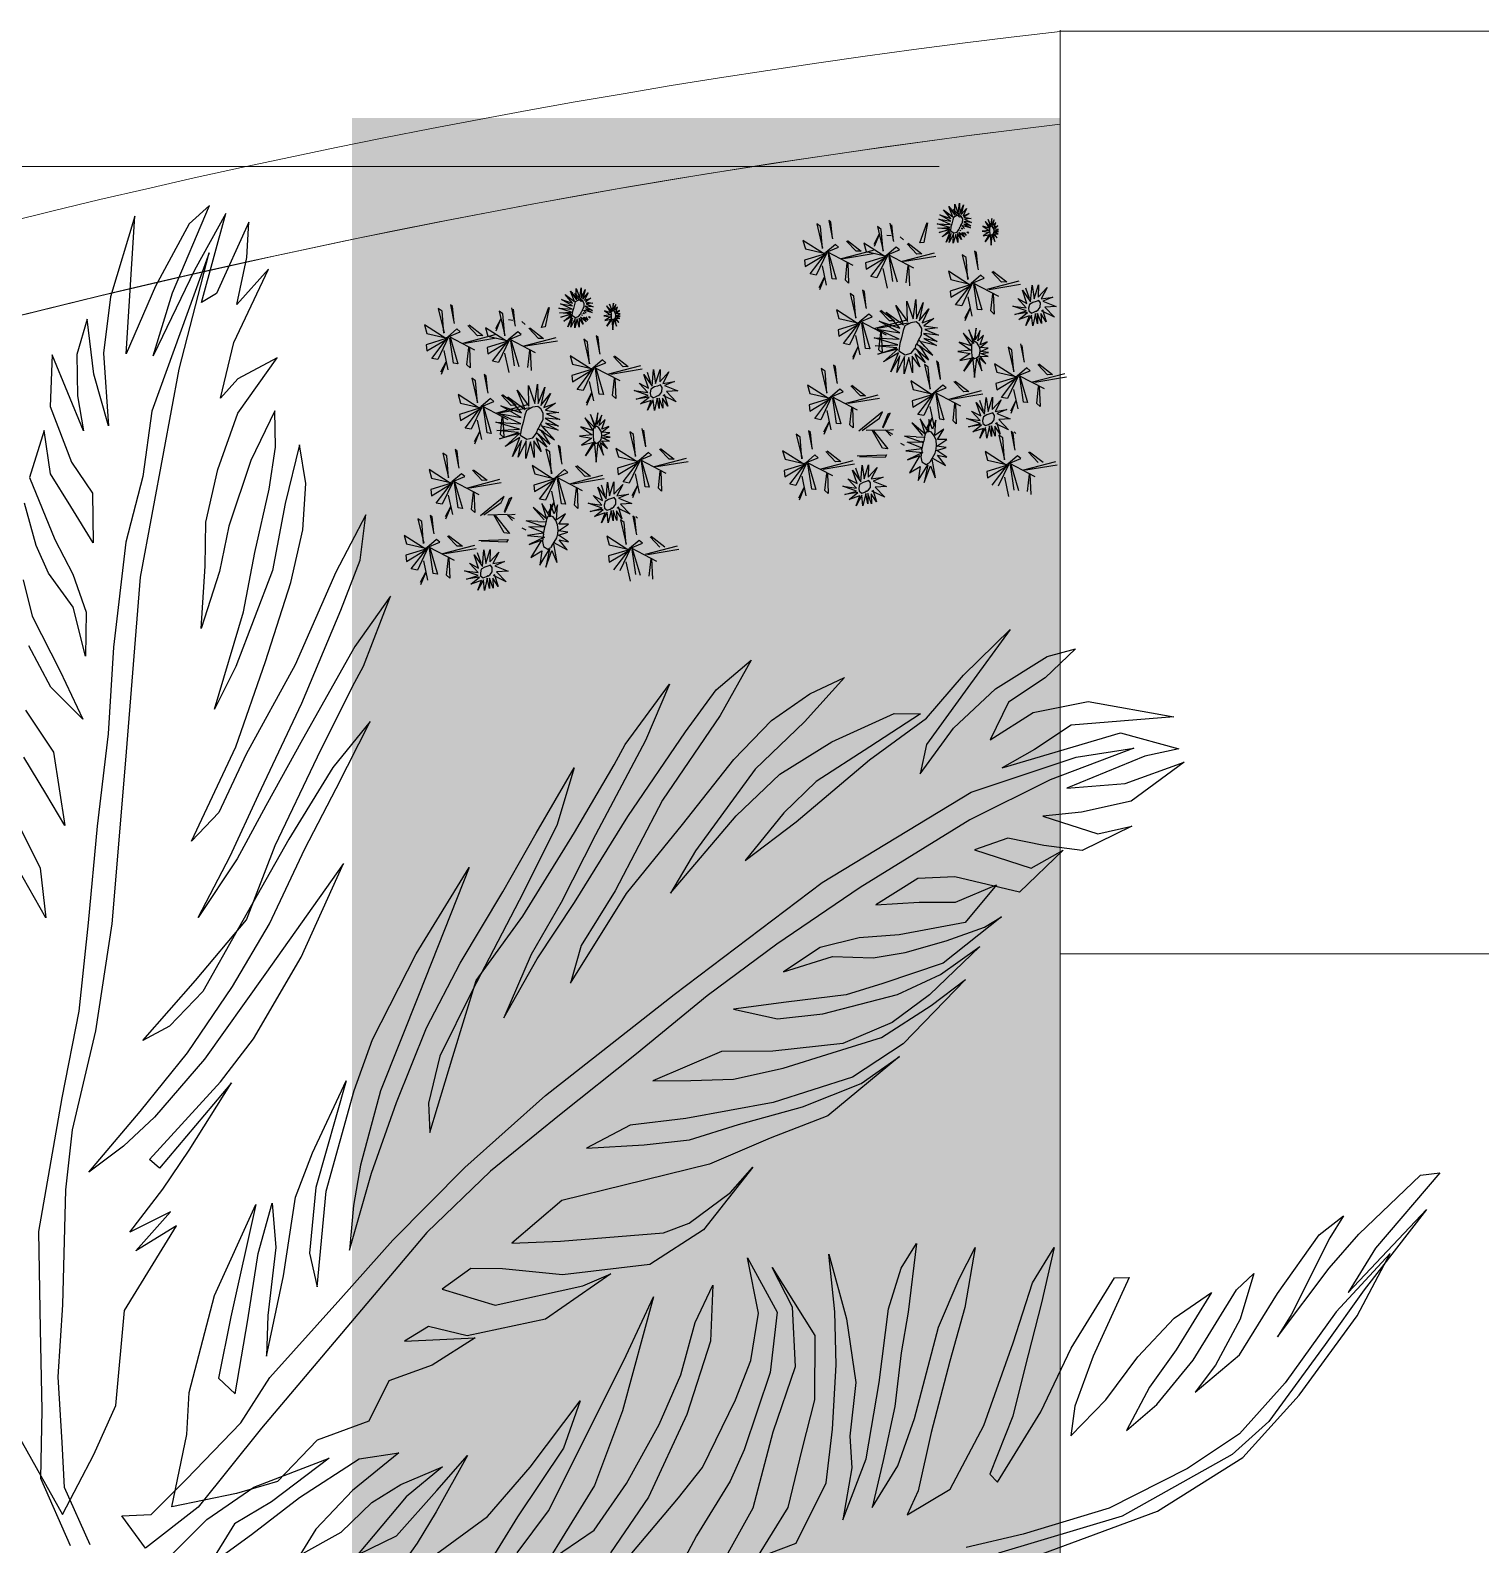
# Model space of a CAD drawing. Header units: millimetres. Extents: x 2508 to 2607, y 837 to 997.
# Drawn here: x 2520.669 to 2522.557, y 887.7 to 889.669 of the extents above; entities that cross this region are included whole.
import ezdxf

# ---------------------------------------------------------------- set-up
doc = ezdxf.new("R2010")
doc.units = ezdxf.units.MM
doc.layers.add('PAREDES', color=7, linetype='Continuous', lineweight=50)
doc.layers.add('PISO EST', color=250, linetype='Continuous', lineweight=0)
doc.layers.add('pergolas', color=24, linetype='Continuous')

# ---------------------------------------------------------------- blocks, each defined once
blk = doc.blocks.new('DGTHUJU')
at = {"color": 251}
for p, q in [((2664.9168, 985.3893), (2664.9168, 991.8895)), ((2668.0168, 991.8895), (2664.9168, 991.8895)), ((2669.9168, 990.6895), (2664.9168, 990.6895))]:
    blk.add_line(p, q, dxfattribs=at)
blk = doc.blocks.new('A-19')
at = {"color": 1}
for points in [[(0.61716, -0.02889), (0.69123, -0.05633), (0.74537, -0.09035), (0.78123, -0.12994), (0.81806, -0.18036), (0.83907, -0.21997), (0.80474, -0.18286), (0.77232, -0.13773), (0.74322, -0.10539), (0.71025, -0.08345), (0.66039, -0.05822), (0.60564, -0.04172), (0.5695, -0.03316)], [(-0.00282, -0.26055), (0.00135, -0.29854), (0.01619, -0.3616), (0.02663, -0.42948), (0.03531, -0.53346), (0.04453, -0.64973), (0.05951, -0.72942), (0.06925, -0.78193), (0.08828, -0.85589), (0.05174, -0.75532), (0.04618, -0.7137), (0.03537, -0.672), (0.02745, -0.60524), (0.02406, -0.55028), (0.0171, -0.49148), (0.01127, -0.43017), (0.00536, -0.37409), (-0.00543, -0.31885), (-0.02033, -0.23393), (-0.01911, -0.17199), (-0.01804, -0.12053), (-0.01906, -0.07716), (-0.00005, -0.03444)], [(0.01259, -0.03479), (-0.00363, -0.07124), (-0.00511, -0.09994), (-0.00785, -0.14162), (-0.00487, -0.18736), (-0.00282, -0.26055), (-0.00282, -0.26055)], [(0.17194, -0.19135), (0.2051, -0.22857), (0.25077, -0.27471), (0.30209, -0.32035), (0.3839, -0.38468), (0.47787, -0.4558), (0.57262, -0.51311), (0.63943, -0.53542), (0.67612, -0.54117), (0.6229, -0.52099), (0.57188, -0.49559), (0.50204, -0.45262), (0.44922, -0.4165), (0.40492, -0.3838), (0.3599, -0.34681), (0.31102, -0.30782), (0.26714, -0.2724), (0.22662, -0.23334), (0.12151, -0.10896), (0.08133, -0.05881), (0.04784, -0.03267), (0.03277, -0.05328), (0.05144, -0.05412), (0.0737, -0.07641), (0.10843, -0.11248), (0.12691, -0.14113), (0.17194, -0.19135), (0.17194, -0.19135)]]:
    blk.add_lwpolyline(points, dxfattribs=at)
at = {"color": 8}
for points in [[(0.05706, -0.02136), (0.08679, -0.05102), (0.11657, -0.0715), (0.16451, -0.08992), (0.12797, -0.06218), (0.10444, -0.04813), (0.08809, -0.02164), (0.1152, -0.04149), (0.14569, -0.06496), (0.18369, -0.08951), (0.20893, -0.09337), (0.17927, -0.06938), (0.15611, -0.04482), (0.1459, -0.02826), (0.1721, -0.04295), (0.19169, -0.06172), (0.21018, -0.07317), (0.23651, -0.08435), (0.21342, -0.06545), (0.1826, -0.02847), (0.20727, -0.04067), (0.23299, -0.06938), (0.25245, -0.09166), (0.23265, -0.05587), (0.22039, -0.03601), (0.20239, -0.01054)], [(0.22962, -0.02688), (0.26514, -0.05297), (0.29239, -0.08415), (0.32411, -0.1263), (0.31356, -0.09623), (0.28432, -0.05256), (0.26185, -0.01614)], [(0.28404, -0.02988), (0.30389, -0.05649), (0.32988, -0.10787), (0.35333, -0.15513), (0.37064, -0.19244), (0.35105, -0.11996), (0.33328, -0.07263), (0.31438, -0.04201), (0.30315, -0.0238), (0.33293, -0.04428), (0.35348, -0.07388), (0.3743, -0.11132), (0.38804, -0.14285), (0.39713, -0.1761), (0.40843, -0.19998), (0.40699, -0.1643), (0.39189, -0.11761), (0.36755, -0.0652), (0.34342, -0.0298)], [(0.35693, -0.02947), (0.38673, -0.0648), (0.40198, -0.08396), (0.42287, -0.12707), (0.43252, -0.15197), (0.4374, -0.1821), (0.4305, -0.21722), (0.44926, -0.18279), (0.44494, -0.14431), (0.42831, -0.09514), (0.41956, -0.0754), (0.39811, -0.04063), (0.38342, -0.01312)], [(0.41184, -0.01844), (0.43419, -0.05837), (0.44681, -0.10658), (0.461, -0.14811), (0.45914, -0.18584), (0.44611, -0.21102), (0.47326, -0.16798), (0.47308, -0.12694), (0.46502, -0.09535), (0.45605, -0.05859), (0.43613, -0.02631), (0.46144, -0.03584), (0.4806, -0.0743), (0.48453, -0.10845), (0.48687, -0.14929), (0.48596, -0.183), (0.48224, -0.21958), (0.49341, -0.1784), (0.49941, -0.13812), (0.49548, -0.10398), (0.49673, -0.08378), (0.49115, -0.05065), (0.50598, -0.0895), (0.51426, -0.13811), (0.52018, -0.18474), (0.52817, -0.21066), (0.53788, -0.22639), (0.53266, -0.18275), (0.52817, -0.15695), (0.52424, -0.1228), (0.51681, -0.08853), (0.50976, -0.05859), (0.52611, -0.08508), (0.53666, -0.11514), (0.5519, -0.17317), (0.56512, -0.20387), (0.57521, -0.22392), (0.56873, -0.18564), (0.55913, -0.15156), (0.54723, -0.10633), (0.53909, -0.06907), (0.53206, -0.05398), (0.55929, -0.07032), (0.58081, -0.11075), (0.59948, -0.16323), (0.61163, -0.20145), (0.62542, -0.2238), (0.61748, -0.1887), (0.60679, -0.1473), (0.59923, -0.11653), (0.5846, -0.07985), (0.58937, -0.07461), (0.61695, -0.11931), (0.63631, -0.15994), (0.66389, -0.20464), (0.67306, -0.20469), (0.65025, -0.15476), (0.63868, -0.12304), (0.63611, -0.10406), (0.65825, -0.12697), (0.67861, -0.15441), (0.70177, -0.17898), (0.72549, -0.19519), (0.70302, -0.15877), (0.68604, -0.13497), (0.67135, -0.10746), (0.69074, -0.12406), (0.71378, -0.15214), (0.74136, -0.19683), (0.75233, -0.2072), (0.74363, -0.17829), (0.72792, -0.14912), (0.71503, -0.13193), (0.74335, -0.1556), (0.76735, -0.19451), (0.79384, -0.23188), (0.80934, -0.24403), (0.80066, -0.22996), (0.77619, -0.18105), (0.76751, -0.16698), (0.80025, -0.21078), (0.8192, -0.23223), (0.85837, -0.26977), (0.87074, -0.27129), (0.82977, -0.22342), (0.8124, -0.19528), (0.8621, -0.24804), (0.8226, -0.19699), (0.79764, -0.1621), (0.76184, -0.11334), (0.73856, -0.09227), (0.66867, -0.05311), (0.59014, -0.02956)], [(-0.00501, -0.05406), (0.01487, -0.09227), (0.02889, -0.12335), (0.03437, -0.18375), (0.06758, -0.23768), (0.04162, -0.2216), (0.06367, -0.24648), (0.03784, -0.23347), (0.05877, -0.26086), (0.07559, -0.28566), (0.10245, -0.32848), (0.0566, -0.27419), (0.05038, -0.27971), (0.0954, -0.3291), (0.11633, -0.35648), (0.14668, -0.40838), (0.17367, -0.46782), (0.12371, -0.39741), (0.08527, -0.34341), (0.05344, -0.30666), (0.03383, -0.28815), (0.01184, -0.27159), (0.04436, -0.31015), (0.07437, -0.34759), (0.10305, -0.38972), (0.1267, -0.4296), (0.14916, -0.47724), (0.16904, -0.51545), (0.19067, -0.55819), (0.16687, -0.52878), (0.13896, -0.48324), (0.10687, -0.4268), (0.08413, -0.38656), (0.06312, -0.36442), (0.04608, -0.35533), (0.07951, -0.39355), (0.11203, -0.43211), (0.13016, -0.47932), (0.15702, -0.53569), (0.17934, -0.58025), (0.18639, -0.59318), (0.20347, -0.63767), (0.18079, -0.60574), (0.14766, -0.54658), (0.12422, -0.50453), (0.10608, -0.47086), (0.08131, -0.43349), (0.10154, -0.4726), (0.1196, -0.51151), (0.14716, -0.56969), (0.17198, -0.62892), (0.18419, -0.6607), (0.18794, -0.68947), (0.16876, -0.65308), (0.14302, -0.5942), (0.11184, -0.53741), (0.09447, -0.50032), (0.07702, -0.48202), (0.10527, -0.54202), (0.12403, -0.59629), (0.14013, -0.64636), (0.1478, -0.67988), (0.14974, -0.70935), (0.1456, -0.73386), (0.13655, -0.69671), (0.12847, -0.65397), (0.10511, -0.59313), (0.09157, -0.56603), (0.11005, -0.6277), (0.11729, -0.66555), (0.12648, -0.70578), (0.13045, -0.73239), (0.12995, -0.7555), (0.11467, -0.72386), (0.1008, -0.6823), (0.09488, -0.65332), (0.0831, -0.61721), (0.0858, -0.65681), (0.08613, -0.68481), (0.0938, -0.71833), (0.10649, -0.75409), (0.13147, -0.7893), (0.10655, -0.77595), (0.09552, -0.76351), (0.10388, -0.79885), (0.12599, -0.84558), (0.10589, -0.82308), (0.11216, -0.85297), (0.11348, -0.87539), (0.09297, -0.83013), (0.08348, -0.8244), (0.09895, -0.88097), (0.07886, -0.84493), (0.0527, -0.79038), (0.06497, -0.83046), (0.0884, -0.88606), (0.07556, -0.87432), (0.05407, -0.83465), (0.03552, -0.79176), (0.04099, -0.87926), (0.02545, -0.82793), (0.02107, -0.7921), (0.02423, -0.74609), (0.01493, -0.77883), (0.01065, -0.81382), (0.0041, -0.79133), (0.00446, -0.76514), (0.00838, -0.7428), (-0.01161, -0.79111), (-0.01278, -0.75822), (0.00071, -0.72282), (0.01399, -0.70314), (0.01443, -0.67171), (0.00038, -0.69482), (-0.01255, -0.71541), (-0.01655, -0.74299), (-0.02589, -0.71324), (-0.00981, -0.67373), (0.00152, -0.65167), (0.00998, -0.62758), (0.00964, -0.59958), (0.00181, -0.63072), (-0.01385, -0.65236), (-0.02168, -0.66995), (-0.02909, -0.69676)], [(-0.03004, -0.64816), (-0.02431, -0.62512), (-0.00648, -0.59014), (0.00785, -0.55963), (-0.01248, -0.57994), (-0.02639, -0.60612)], [(-0.02853, -0.56527), (-0.01064, -0.5386), (-0.0035, -0.4921), (-0.01552, -0.51235), (-0.02957, -0.53545)], [(-0.03499, -0.4969), (-0.01919, -0.46479), (-0.01569, -0.43323), (-0.03365, -0.46513)], [(-0.0415, -0.11912), (-0.00501, -0.05406), (-0.00501, -0.05406)], [(0.0646, -0.05897), (0.07409, -0.10501), (0.07548, -0.13168), (0.09157, -0.19337), (0.11802, -0.25112), (0.10207, -0.1797), (0.09423, -0.14088), (0.10487, -0.13072), (0.11279, -0.1779), (0.11942, -0.22001), (0.12832, -0.25204), (0.13065, -0.22386), (0.12559, -0.18061), (0.12478, -0.15472), (0.13556, -0.20584), (0.14306, -0.25574), (0.15396, -0.2839), (0.17532, -0.32972), (0.15601, -0.26195), (0.1521, -0.22026), (0.15686, -0.19873), (0.16265, -0.25951), (0.18046, -0.32356), (0.19208, -0.35601), (0.21975, -0.41047), (0.25363, -0.46521), (0.22165, -0.38501), (0.19719, -0.3234), (0.18441, -0.27615), (0.18009, -0.25041), (0.17756, -0.22217), (0.19149, -0.27099), (0.20741, -0.31595), (0.22642, -0.36348), (0.24784, -0.40443), (0.27485, -0.44974), (0.29613, -0.48718), (0.32028, -0.52856), (0.3093, -0.49203), (0.28543, -0.44443), (0.25547, -0.38683), (0.23483, -0.34531), (0.22765, -0.31564), (0.22849, -0.29698), (0.2432, -0.34523), (0.25791, -0.39348), (0.28771, -0.43435), (0.32045, -0.48751), (0.34574, -0.53046), (0.35276, -0.5434), (0.38084, -0.58191), (0.36557, -0.5461), (0.33389, -0.48614), (0.3121, -0.44304), (0.2929, -0.4101), (0.27555, -0.36979), (0.29683, -0.40724), (0.32047, -0.44296), (0.35435, -0.4977), (0.39117, -0.5515), (0.41065, -0.57823), (0.43277, -0.59701), (0.41321, -0.56192), (0.37639, -0.50811), (0.34643, -0.45051), (0.32473, -0.41578), (0.31805, -0.39177), (0.35366, -0.44886), (0.38924, -0.49273), (0.42176, -0.53402), (0.44574, -0.55866), (0.47022, -0.57573), (0.49225, -0.58614), (0.46676, -0.55778), (0.43526, -0.52778), (0.39745, -0.47591), (0.38147, -0.44904), (0.42322, -0.49805), (0.45106, -0.52469), (0.48405, -0.54518), (0.52369, -0.56322), (0.54042, -0.56306), (0.50822, -0.542), (0.47408, -0.51995), (0.45354, -0.50002), (0.42905, -0.46973), (0.4614, -0.49429), (0.50814, -0.53364), (0.54435, -0.5602), (0.56791, -0.58756), (0.59748, -0.61656), (0.57055, -0.57962), (0.54419, -0.54346), (0.54016, -0.52473), (0.56136, -0.55381), (0.58807, -0.57888), (0.62105, -0.59937), (0.63908, -0.60428), (0.61968, -0.58592), (0.59635, -0.57043), (0.58481, -0.54635), (0.612, -0.56384), (0.64712, -0.57073), (0.70153, -0.56116), (0.63624, -0.5558), (0.61291, -0.54031), (0.59244, -0.52875), (0.66762, -0.55097), (0.70472, -0.54078), (0.68319, -0.53601), (0.63347, -0.51569), (0.67059, -0.51872), (0.70815, -0.53226), (0.67444, -0.50749), (0.64282, -0.50045), (0.61815, -0.49797), (0.65332, -0.48678), (0.67485, -0.49154), (0.64315, -0.47613), (0.61899, -0.47931), (0.59597, -0.48405), (0.57486, -0.47657), (0.61082, -0.4648), (0.63128, -0.47636), (0.60343, -0.44972), (0.56226, -0.45928), (0.53873, -0.45837), (0.51211, -0.44167), (0.53971, -0.44321), (0.56267, -0.44333), (0.58878, -0.45438), (0.56887, -0.43038), (0.52696, -0.42242), (0.5015, -0.42052), (0.47668, -0.41454), (0.45335, -0.39905), (0.48454, -0.40881), (0.51043, -0.40799), (0.53081, -0.41119), (0.55678, -0.41874), (0.58117, -0.42743), (0.59198, -0.434), (0.55483, -0.40451), (0.51649, -0.39154), (0.49324, -0.38441), (0.45498, -0.37981), (0.42158, -0.37527), (0.44967, -0.36923), (0.47842, -0.37235), (0.52592, -0.38466), (0.55318, -0.39729), (0.57822, -0.41514), (0.54615, -0.38435), (0.52246, -0.36672), (0.49113, -0.35345), (0.44664, -0.34857), (0.41396, -0.34832), (0.37025, -0.32964), (0.39457, -0.32997), (0.4216, -0.33072), (0.45321, -0.33777), (0.4844, -0.34753), (0.51559, -0.35729), (0.54722, -0.37756), (0.56898, -0.3942), (0.52946, -0.3532), (0.49725, -0.33214), (0.44689, -0.31589), (0.39139, -0.3058), (0.35585, -0.30162), (0.32823, -0.28685), (0.36477, -0.2891), (0.39352, -0.29221), (0.42471, -0.30197), (0.46541, -0.31322), (0.50276, -0.32813), (0.52723, -0.34519), (0.48164, -0.30741), (0.44487, -0.2933), (0.40637, -0.27682), (0.35208, -0.26344), (0.31253, -0.25376), (0.28061, -0.22648), (0.31171, -0.22788), (0.37701, -0.23324), (0.39346, -0.2393), (0.41965, -0.25872), (0.43383, -0.27486), (0.40247, -0.23514), (0.36833, -0.21308), (0.31298, -0.20649), (0.2748, -0.21026), (0.25456, -0.21056), (0.23645, -0.19728), (0.27005, -0.18723), (0.32591, -0.19947), (0.34351, -0.2071), (0.30207, -0.17833), (0.25222, -0.16773), (0.22763, -0.17363), (0.21239, -0.16428), (0.2573, -0.16644), (0.2301, -0.14895), (0.20242, -0.13904), (0.18973, -0.11339), (0.15682, -0.10127), (0.1317, -0.07505), (0.10573, -0.0675), (0.0646, -0.05897), (0.0646, -0.05897)]]:
    blk.add_lwpolyline(points, dxfattribs=at)
blk = doc.blocks.new('mh')
at = {"color": 86, "linetype": 'Continuous'}
for p, q in [((998.5181, 665.3863), (998.5072, 665.3446)), ((998.5074, 665.3476), (998.5142, 665.3886)), ((998.4038, 665.3744), (998.3929, 665.3326)), ((998.3932, 665.3356), (998.3999, 665.3766)), ((998.5172, 665.3704), (998.5169, 665.3638)), ((998.531, 665.3526), (998.5172, 665.3704)), ((998.3842, 665.348), (998.4014, 665.3151)), ((998.4026, 665.3518), (998.416, 665.3392)), ((998.4168, 665.3406), (998.403, 665.3584)), ((998.502, 665.3531), (998.4754, 665.3542)), ((998.4754, 665.3542), (998.4794, 665.3499)), ((998.4794, 665.3499), (998.5017, 665.3524)), ((998.4984, 665.36), (998.5156, 665.3271)), ((998.5169, 665.3638), (998.5302, 665.3512)), ((998.3877, 665.3411), (998.3611, 665.3422)), ((998.3651, 665.3379), (998.3874, 665.3404)), ((998.4008, 665.316), (998.3664, 665.3261)), ((998.4001, 665.3105), (998.4079, 665.3292)), ((998.4115, 665.3249), (998.4008, 665.3125)), ((998.4079, 665.3292), (998.4115, 665.3249)), ((998.4727, 665.3256), (998.4979, 665.3202)), ((998.5151, 665.328), (998.4807, 665.3381)), ((998.4807, 665.3381), (998.4813, 665.3327)), ((998.4813, 665.3327), (998.514, 665.3279)), ((998.5158, 665.3261), (998.486, 665.3119)), ((998.5144, 665.3225), (998.5221, 665.3412)), ((998.5258, 665.3369), (998.5151, 665.3245)), ((998.5221, 665.3412), (998.5258, 665.3369)), ((998.5571, 665.3286), (998.5331, 665.3334)), ((998.5341, 665.3335), (998.5549, 665.3311)), ((998.6385, 665.3267), (998.6276, 665.285)), ((998.6278, 665.288), (998.6346, 665.3289)), ((998.3584, 665.3136), (998.3836, 665.3082)), ((998.367, 665.3207), (998.3997, 665.3159)), ((998.4016, 665.3141), (998.3718, 665.2999)), ((998.3733, 665.2921), (998.3994, 665.312)), ((998.383, 665.2858), (998.3985, 665.3115)), ((998.3994, 665.312), (998.3912, 665.2849)), ((998.3985, 665.3115), (998.4169, 665.2829)), ((998.4059, 665.286), (998.4001, 665.3105)), ((998.4062, 665.3081), (998.4347, 665.3056)), ((998.4383, 665.3007), (998.4066, 665.3081)), ((998.4429, 665.3166), (998.4188, 665.3214)), ((998.4199, 665.3215), (998.4407, 665.3192)), ((998.4347, 665.3056), (998.4383, 665.3007)), ((998.4404, 665.3229), (998.4426, 665.3204)), ((998.4407, 665.3192), (998.4429, 665.3166)), ((998.4671, 665.3166), (998.4815, 665.3224)), ((998.4828, 665.3226), (998.4696, 665.3156)), ((998.486, 665.3119), (998.4875, 665.3041)), ((998.4875, 665.3041), (998.5137, 665.324)), ((998.4972, 665.2978), (998.5127, 665.3235)), ((998.5137, 665.324), (998.5054, 665.2969)), ((998.5127, 665.3235), (998.5311, 665.2948)), ((998.5202, 665.298), (998.5144, 665.3225)), ((998.5205, 665.3201), (998.549, 665.3176)), ((998.5526, 665.3126), (998.5209, 665.3201)), ((998.549, 665.3176), (998.5526, 665.3126)), ((998.6376, 665.3108), (998.6373, 665.3042)), ((998.6514, 665.293), (998.6376, 665.3108)), ((998.3912, 665.2849), (998.383, 665.2858)), ((998.4169, 665.2829), (998.4059, 665.286)), ((998.5054, 665.2969), (998.4972, 665.2978)), ((998.5311, 665.2948), (998.5202, 665.298)), ((998.6224, 665.2934), (998.5958, 665.2945)), ((998.5958, 665.2945), (998.5998, 665.2903)), ((998.5998, 665.2903), (998.6221, 665.2928)), ((998.6188, 665.3004), (998.636, 665.2674)), ((998.6373, 665.3042), (998.6506, 665.2916)), ((998.4958, 665.2774), (998.4849, 665.2357)), ((998.4851, 665.2386), (998.4919, 665.2796)), ((998.5931, 665.2659), (998.6183, 665.2605)), ((998.6355, 665.2684), (998.6011, 665.2785)), ((998.6011, 665.2785), (998.6017, 665.273)), ((998.6017, 665.273), (998.6344, 665.2682)), ((998.6363, 665.2665), (998.6064, 665.2523)), ((998.6348, 665.2629), (998.6425, 665.2815)), ((998.6462, 665.2773), (998.6355, 665.2648)), ((998.6425, 665.2815), (998.6462, 665.2773)), ((998.6775, 665.269), (998.6535, 665.2738)), ((998.6545, 665.2738), (998.6753, 665.2715)), ((998.6753, 665.2715), (998.6775, 665.269)), ((998.4761, 665.2511), (998.4933, 665.2181)), ((998.4949, 665.2615), (998.4946, 665.2549)), ((998.4946, 665.2549), (998.5079, 665.2422)), ((998.5087, 665.2437), (998.4949, 665.2615)), ((998.5875, 665.257), (998.6019, 665.2628)), ((998.6032, 665.2629), (998.59, 665.256)), ((998.6064, 665.2523), (998.6079, 665.2444)), ((998.6079, 665.2444), (998.6341, 665.2644)), ((998.6176, 665.2381), (998.6331, 665.2639)), ((998.6341, 665.2644), (998.6258, 665.2372)), ((998.6331, 665.2639), (998.6515, 665.2352)), ((998.6406, 665.2383), (998.6348, 665.2629)), ((998.6409, 665.2604), (998.6694, 665.2579)), ((998.673, 665.253), (998.6413, 665.2605)), ((998.6694, 665.2579), (998.673, 665.253)), ((998.4797, 665.2441), (998.4531, 665.2452)), ((998.4531, 665.2452), (998.4571, 665.241)), ((998.4571, 665.241), (998.4794, 665.2434)), ((998.4928, 665.219), (998.4584, 665.2291)), ((998.4584, 665.2291), (998.459, 665.2237)), ((998.4921, 665.2136), (998.4998, 665.2322)), ((998.5035, 665.2279), (998.4928, 665.2155)), ((998.4998, 665.2322), (998.5035, 665.2279)), ((998.6258, 665.2372), (998.6176, 665.2381)), ((998.6515, 665.2352), (998.6406, 665.2383)), ((998.4448, 665.2077), (998.4592, 665.2134)), ((998.4605, 665.2136), (998.4473, 665.2066)), ((998.4504, 665.2166), (998.4756, 665.2112)), ((998.459, 665.2237), (998.4917, 665.2189)), ((998.4936, 665.2171), (998.4637, 665.2029)), ((998.4652, 665.1951), (998.4914, 665.2151)), ((998.4749, 665.1888), (998.4904, 665.2145)), ((998.4914, 665.2151), (998.4831, 665.1879)), ((998.4904, 665.2145), (998.5088, 665.1859)), ((998.4979, 665.189), (998.4921, 665.2136)), ((998.4982, 665.2111), (998.5267, 665.2086)), ((998.5303, 665.2037), (998.4986, 665.2112)), ((998.5348, 665.2197), (998.5108, 665.2244)), ((998.5118, 665.2245), (998.5326, 665.2222)), ((998.5267, 665.2086), (998.5303, 665.2037)), ((998.5326, 665.2222), (998.5348, 665.2197)), ((998.6751, 665.2165), (998.6642, 665.1748)), ((998.6645, 665.1777), (998.6712, 665.2187)), ((998.6883, 665.198), (998.7149, 665.2075)), ((998.7145, 665.208), (998.689, 665.2028)), ((998.4637, 665.2029), (998.4652, 665.1951)), ((998.4831, 665.1879), (998.4749, 665.1888)), ((998.5088, 665.1859), (998.4979, 665.189)), ((998.6555, 665.1902), (998.6727, 665.1572)), ((998.6742, 665.2006), (998.6739, 665.194)), ((998.6739, 665.194), (998.6873, 665.1813)), ((998.6881, 665.1828), (998.6742, 665.2006)), ((998.689, 665.2028), (998.6883, 665.198)), ((998.4248, 665.178), (998.4273, 665.1729)), ((998.588, 665.1809), (998.5771, 665.1392)), ((998.5774, 665.1421), (998.5842, 665.1831)), ((998.659, 665.1832), (998.6324, 665.1843)), ((998.6364, 665.1801), (998.6587, 665.1825)), ((998.6721, 665.1581), (998.6377, 665.1682)), ((998.6714, 665.1527), (998.6792, 665.1713)), ((998.6828, 665.167), (998.6721, 665.1546)), ((998.6792, 665.1713), (998.6828, 665.167)), ((998.6923, 665.1765), (998.6962, 665.1723)), ((998.4127, 665.1544), (998.4093, 665.1525)), ((998.4093, 665.1525), (998.4103, 665.1194)), ((998.4115, 665.1164), (998.4127, 665.1544)), ((998.4438, 665.1374), (998.4206, 665.1561)), ((998.4206, 665.1561), (998.4212, 665.1492)), ((998.4212, 665.1492), (998.4449, 665.1359)), ((998.4373, 665.1601), (998.4442, 665.1535)), ((998.4439, 665.1544), (998.4398, 665.1624)), ((998.4686, 665.1491), (998.4434, 665.1186)), ((998.445, 665.1537), (998.4443, 665.128)), ((998.4449, 665.1543), (998.4455, 665.1637)), ((998.4477, 665.1501), (998.4671, 665.1594)), ((998.4656, 665.156), (998.4485, 665.1492)), ((998.4606, 665.1452), (998.4686, 665.1491)), ((998.4671, 665.1594), (998.4656, 665.156)), ((998.5719, 665.1476), (998.5454, 665.1487)), ((998.5454, 665.1487), (998.5493, 665.1445)), ((998.5684, 665.1546), (998.5856, 665.1216)), ((998.5872, 665.165), (998.5868, 665.1584)), ((998.5868, 665.1584), (998.6002, 665.1457)), ((998.601, 665.1472), (998.5872, 665.165)), ((998.6297, 665.1557), (998.6549, 665.1503)), ((998.6383, 665.1628), (998.671, 665.158)), ((998.6729, 665.1562), (998.643, 665.142)), ((998.6446, 665.1342), (998.6707, 665.1542)), ((998.6543, 665.1279), (998.6697, 665.1536)), ((998.6707, 665.1542), (998.6624, 665.127)), ((998.6697, 665.1536), (998.6881, 665.125)), ((998.6772, 665.1281), (998.6714, 665.1527)), ((998.6775, 665.1502), (998.706, 665.1477)), ((998.7096, 665.1428), (998.6779, 665.1503)), ((998.7141, 665.1588), (998.6901, 665.1635)), ((998.6912, 665.1636), (998.712, 665.1613)), ((998.6975, 665.1604), (998.6981, 665.155)), ((998.706, 665.1477), (998.7096, 665.1428)), ((998.4445, 665.123), (998.4606, 665.1452)), ((998.4905, 665.1432), (998.4796, 665.1015)), ((998.4798, 665.1045), (998.4866, 665.1454)), ((998.5493, 665.1445), (998.5717, 665.1469)), ((998.585, 665.1226), (998.5506, 665.1326)), ((998.5506, 665.1326), (998.5512, 665.1272)), ((998.5843, 665.1171), (998.5921, 665.1357)), ((998.5958, 665.1314), (998.5851, 665.119)), ((998.5921, 665.1357), (998.5958, 665.1314)), ((998.6271, 665.1232), (998.603, 665.128)), ((998.6041, 665.128), (998.6249, 665.1257)), ((998.643, 665.142), (998.6446, 665.1342)), ((998.6624, 665.127), (998.6543, 665.1279)), ((998.6786, 665.1373), (998.6677, 665.0956)), ((998.668, 665.0986), (998.6748, 665.1395)), ((998.6881, 665.125), (998.6772, 665.1281)), ((998.684, 665.139), (998.6984, 665.1447)), ((998.6997, 665.1449), (998.6864, 665.1379)), ((998.405, 665.1108), (998.3941, 665.0691)), ((998.3943, 665.0721), (998.4011, 665.113)), ((998.4744, 665.11), (998.4478, 665.1111)), ((998.4478, 665.1111), (998.4518, 665.1068)), ((998.4518, 665.1068), (998.4741, 665.1093)), ((998.4708, 665.1169), (998.488, 665.0839)), ((998.4896, 665.1273), (998.4893, 665.1207)), ((998.4893, 665.1207), (998.5026, 665.1081)), ((998.5034, 665.1095), (998.4896, 665.1273)), ((998.5371, 665.1112), (998.5515, 665.1169)), ((998.5528, 665.1171), (998.5395, 665.1101)), ((998.5427, 665.1201), (998.5678, 665.1147)), ((998.5512, 665.1272), (998.5839, 665.1224)), ((998.5858, 665.1207), (998.556, 665.1064)), ((998.5575, 665.0986), (998.5837, 665.1186)), ((998.5672, 665.0923), (998.5827, 665.118)), ((998.5837, 665.1186), (998.5754, 665.0914)), ((998.5827, 665.118), (998.6011, 665.0894)), ((998.5901, 665.0925), (998.5843, 665.1171)), ((998.5905, 665.1146), (998.6189, 665.1121)), ((998.6226, 665.1072), (998.5908, 665.1147)), ((998.6189, 665.1121), (998.6226, 665.1072)), ((998.6249, 665.1257), (998.6271, 665.1232)), ((998.659, 665.111), (998.6762, 665.078)), ((998.6778, 665.1214), (998.6774, 665.1148)), ((998.6774, 665.1148), (998.6908, 665.1022)), ((998.6916, 665.1036), (998.6778, 665.1214)), ((998.4041, 665.0949), (998.4038, 665.0883)), ((998.4038, 665.0883), (998.4171, 665.0757)), ((998.418, 665.0771), (998.4041, 665.0949)), ((998.4875, 665.0849), (998.4531, 665.095)), ((998.4531, 665.095), (998.4536, 665.0896)), ((998.4536, 665.0896), (998.4864, 665.0848)), ((998.4868, 665.0794), (998.4945, 665.0981)), ((998.4982, 665.0938), (998.4875, 665.0813)), ((998.4945, 665.0981), (998.4982, 665.0938)), ((998.5295, 665.0855), (998.5055, 665.0903)), ((998.5065, 665.0903), (998.5273, 665.088)), ((998.556, 665.1064), (998.5575, 665.0986)), ((998.5754, 665.0914), (998.5672, 665.0923)), ((998.6011, 665.0894), (998.5901, 665.0925)), ((998.6625, 665.104), (998.636, 665.1051)), ((998.636, 665.1051), (998.6399, 665.1009)), ((998.6399, 665.1009), (998.6623, 665.1034)), ((998.6756, 665.079), (998.6412, 665.0891)), ((998.6412, 665.0891), (998.6418, 665.0836)), ((998.6749, 665.0735), (998.6827, 665.0921)), ((998.6827, 665.0921), (998.6864, 665.0879)), ((998.3889, 665.0775), (998.3623, 665.0786)), ((998.3623, 665.0786), (998.3663, 665.0744)), ((998.3663, 665.0744), (998.3886, 665.0769)), ((998.3853, 665.0845), (998.4025, 665.0515)), ((998.4395, 665.0735), (998.4539, 665.0793)), ((998.4552, 665.0795), (998.442, 665.0725)), ((998.4451, 665.0825), (998.4703, 665.0771)), ((998.4882, 665.083), (998.4584, 665.0688)), ((998.4584, 665.0688), (998.4599, 665.061)), ((998.4599, 665.061), (998.4861, 665.0809)), ((998.4696, 665.0547), (998.4851, 665.0804)), ((998.4861, 665.0809), (998.4778, 665.0538)), ((998.4851, 665.0804), (998.5035, 665.0517)), ((998.4926, 665.0549), (998.4868, 665.0794)), ((998.4929, 665.077), (998.5214, 665.0745)), ((998.525, 665.0695), (998.4933, 665.077)), ((998.5214, 665.0745), (998.525, 665.0695)), ((998.5273, 665.088), (998.5295, 665.0855)), ((998.6277, 665.0676), (998.6421, 665.0734)), ((998.6434, 665.0735), (998.6301, 665.0665)), ((998.6333, 665.0765), (998.6585, 665.0711)), ((998.6418, 665.0836), (998.6745, 665.0788)), ((998.6764, 665.0771), (998.6466, 665.0629)), ((998.6481, 665.055), (998.6743, 665.075)), ((998.6578, 665.0487), (998.6733, 665.0745)), ((998.6743, 665.075), (998.666, 665.0478)), ((998.6733, 665.0745), (998.6917, 665.0458)), ((998.6807, 665.0489), (998.6749, 665.0735)), ((998.6864, 665.0879), (998.6757, 665.0754)), ((998.6811, 665.071), (998.7095, 665.0685)), ((998.7132, 665.0636), (998.6814, 665.0711)), ((998.7177, 665.0796), (998.6936, 665.0844)), ((998.6947, 665.0844), (998.7155, 665.0821)), ((998.7095, 665.0685), (998.7132, 665.0636)), ((998.7155, 665.0821), (998.7177, 665.0796)), ((998.3596, 665.05), (998.3848, 665.0446)), ((998.402, 665.0525), (998.3676, 665.0626)), ((998.3676, 665.0626), (998.3682, 665.0571)), ((998.3682, 665.0571), (998.4009, 665.0523)), ((998.4028, 665.0506), (998.3729, 665.0364)), ((998.4013, 665.047), (998.409, 665.0656)), ((998.4127, 665.0614), (998.402, 665.0489)), ((998.409, 665.0656), (998.4127, 665.0614)), ((998.444, 665.0531), (998.42, 665.0579)), ((998.4211, 665.0579), (998.4419, 665.0556)), ((998.4419, 665.0556), (998.444, 665.0531)), ((998.4778, 665.0538), (998.4696, 665.0547)), ((998.5035, 665.0517), (998.4926, 665.0549)), ((998.6466, 665.0629), (998.6481, 665.055)), ((998.6917, 665.0458), (998.6807, 665.0489)), ((998.354, 665.0411), (998.3684, 665.0469)), ((998.3697, 665.047), (998.3565, 665.0401)), ((998.3729, 665.0364), (998.3745, 665.0285)), ((998.3745, 665.0285), (998.4006, 665.0485)), ((998.3842, 665.0222), (998.3996, 665.048)), ((998.4006, 665.0485), (998.3923, 665.0213)), ((998.3996, 665.048), (998.418, 665.0193)), ((998.4071, 665.0224), (998.4013, 665.047)), ((998.4074, 665.0445), (998.4359, 665.042)), ((998.4395, 665.0371), (998.4078, 665.0446)), ((998.4359, 665.042), (998.4395, 665.0371)), ((998.666, 665.0478), (998.6578, 665.0487)), ((998.3923, 665.0213), (998.3842, 665.0222)), ((998.418, 665.0193), (998.4071, 665.0224))]:
    blk.add_line(p, q, dxfattribs=at)
at = {"color": 50, "linetype": 'Continuous'}
for p, q in [((998.5917, 665.3731), (998.5998, 665.3562)), ((998.605, 665.3604), (998.5917, 665.3731)), ((998.6058, 665.3753), (998.605, 665.3604)), ((998.6127, 665.3579), (998.6058, 665.3753)), ((998.618, 665.3709), (998.6127, 665.3579)), ((998.6156, 665.3556), (998.618, 665.3709)), ((998.5966, 665.3483), (998.5805, 665.3447)), ((998.5805, 665.3447), (998.5944, 665.3433)), ((998.583, 665.3511), (998.5966, 665.3483)), ((998.5966, 665.351), (998.583, 665.3511)), ((998.5835, 665.3559), (998.5966, 665.351)), ((998.5964, 665.3553), (998.5835, 665.3559)), ((998.5859, 665.3623), (998.5964, 665.3553)), ((998.6017, 665.3574), (998.5859, 665.3623)), ((998.6305, 665.3634), (998.6156, 665.3556)), ((998.6156, 665.3464), (998.6339, 665.3521)), ((998.6336, 665.3438), (998.6156, 665.3464)), ((998.6177, 665.3517), (998.6305, 665.3634)), ((998.6339, 665.3521), (998.6177, 665.3517)), ((998.5944, 665.3433), (998.5808, 665.3359)), ((998.5808, 665.3359), (998.5935, 665.3407)), ((998.5935, 665.3407), (998.5889, 665.3268)), ((998.5889, 665.3268), (998.5979, 665.3379)), ((998.5979, 665.3379), (998.5953, 665.3212)), ((998.5953, 665.3212), (998.5998, 665.3365)), ((998.5998, 665.3365), (998.6062, 665.3186)), ((998.6037, 665.3363), (998.616, 665.3251)), ((998.6062, 665.3186), (998.6037, 665.3363)), ((998.6096, 665.3371), (998.627, 665.3312)), ((998.616, 665.3251), (998.6096, 665.3371)), ((998.6119, 665.342), (998.6336, 665.3438)), ((998.627, 665.3312), (998.6119, 665.342)), ((998.6301, 665.3353), (998.6165, 665.3399)), ((998.4454, 665.3132), (998.4536, 665.2963)), ((998.4587, 665.3006), (998.4454, 665.3132)), ((998.4595, 665.3155), (998.4587, 665.3006)), ((998.4664, 665.298), (998.4595, 665.3155)), ((998.4717, 665.311), (998.4664, 665.298)), ((998.4693, 665.2957), (998.4717, 665.311)), ((998.4503, 665.2885), (998.4342, 665.2848)), ((998.4367, 665.2912), (998.4503, 665.2885)), ((998.4503, 665.2911), (998.4367, 665.2912)), ((998.4372, 665.296), (998.4503, 665.2911)), ((998.4501, 665.2954), (998.4372, 665.296)), ((998.4396, 665.3024), (998.4501, 665.2954)), ((998.4554, 665.2975), (998.4396, 665.3024)), ((998.4843, 665.3036), (998.4693, 665.2957)), ((998.4693, 665.2865), (998.4876, 665.2922)), ((998.4874, 665.2839), (998.4693, 665.2865)), ((998.4715, 665.2918), (998.4843, 665.3036)), ((998.4876, 665.2922), (998.4715, 665.2918)), ((998.5407, 665.2865), (998.5447, 665.277)), ((998.5409, 665.2764), (998.5407, 665.2865)), ((998.5447, 665.277), (998.5459, 665.2872)), ((998.5459, 665.2872), (998.5473, 665.2767)), ((998.5473, 665.2767), (998.5513, 665.2869)), ((998.5513, 665.2869), (998.5524, 665.2763)), ((998.5524, 665.2763), (998.5597, 665.2853)), ((998.5597, 665.2853), (998.556, 665.2764)), ((998.6854, 665.2905), (998.6988, 665.292)), ((998.698, 665.2894), (998.6854, 665.2905)), ((998.6995, 665.2899), (998.6899, 665.283)), ((998.6899, 665.283), (998.6991, 665.2886)), ((998.6902, 665.2956), (998.6992, 665.2937)), ((998.6988, 665.292), (998.6902, 665.2956)), ((998.695, 665.2985), (998.7003, 665.2945)), ((998.6992, 665.2937), (998.695, 665.2985)), ((998.6974, 665.2802), (998.6995, 665.2899)), ((998.7023, 665.2875), (998.6974, 665.2802)), ((998.7007, 665.2887), (998.6985, 665.2892)), ((998.6987, 665.2896), (998.6988, 665.2908)), ((998.6991, 665.289), (998.6987, 665.2896)), ((998.6988, 665.2908), (998.6992, 665.2919)), ((998.6992, 665.2919), (998.7006, 665.2936)), ((998.7002, 665.2999), (998.7023, 665.2948)), ((998.7003, 665.2945), (998.7002, 665.2999)), ((998.7006, 665.2936), (998.7013, 665.294)), ((998.7035, 665.2884), (998.7007, 665.2887)), ((998.7013, 665.294), (998.704, 665.2944)), ((998.7023, 665.2948), (998.703, 665.3003)), ((998.7036, 665.2789), (998.7023, 665.2875)), ((998.703, 665.3003), (998.7037, 665.2947)), ((998.7059, 665.2884), (998.7035, 665.2884)), ((998.7046, 665.2878), (998.7036, 665.2789)), ((998.7037, 665.2947), (998.7059, 665.3001)), ((998.704, 665.2944), (998.7065, 665.2942)), ((998.7102, 665.2797), (998.7046, 665.2878)), ((998.7059, 665.3001), (998.7064, 665.2944)), ((998.7084, 665.2883), (998.7059, 665.2884)), ((998.7064, 665.2944), (998.7104, 665.2993)), ((998.7065, 665.2942), (998.7094, 665.2924)), ((998.7076, 665.2881), (998.7102, 665.2797)), ((998.7164, 665.2826), (998.7076, 665.2881)), ((998.7104, 665.2993), (998.7084, 665.2945)), ((998.7084, 665.2945), (998.7151, 665.2967)), ((998.7098, 665.2892), (998.7084, 665.2883)), ((998.7093, 665.2898), (998.7164, 665.2826)), ((998.7187, 665.2865), (998.7093, 665.2898)), ((998.7094, 665.2924), (998.7106, 665.2907)), ((998.7106, 665.2907), (998.7098, 665.2892)), ((998.7151, 665.2967), (998.711, 665.2927)), ((998.711, 665.2927), (998.7183, 665.2945)), ((998.7199, 665.2917), (998.711, 665.2899)), ((998.711, 665.2899), (998.7187, 665.2865)), ((998.7183, 665.2945), (998.7118, 665.2909)), ((998.7118, 665.2909), (998.7199, 665.2917)), ((998.4342, 665.2848), (998.4481, 665.2834)), ((998.4481, 665.2834), (998.4345, 665.276)), ((998.4345, 665.276), (998.4472, 665.2808)), ((998.4472, 665.2808), (998.4427, 665.2669)), ((998.4427, 665.2669), (998.4516, 665.278)), ((998.4516, 665.278), (998.449, 665.2613)), ((998.449, 665.2613), (998.4535, 665.2767)), ((998.4535, 665.2767), (998.4599, 665.2587)), ((998.4574, 665.2764), (998.4697, 665.2652)), ((998.4599, 665.2587), (998.4574, 665.2764)), ((998.4634, 665.2772), (998.4807, 665.2713)), ((998.4697, 665.2652), (998.4634, 665.2772)), ((998.4656, 665.2821), (998.4874, 665.2839)), ((998.4807, 665.2713), (998.4656, 665.2821)), ((998.4838, 665.2754), (998.4703, 665.28)), ((998.5133, 665.2689), (998.5381, 665.2718)), ((998.5366, 665.2668), (998.5133, 665.2689)), ((998.5395, 665.2679), (998.5216, 665.255)), ((998.5221, 665.2784), (998.5388, 665.2748)), ((998.5381, 665.2718), (998.5221, 665.2784)), ((998.531, 665.2838), (998.5409, 665.2764)), ((998.5388, 665.2748), (998.531, 665.2838)), ((998.5355, 665.2498), (998.5395, 665.2679)), ((998.5416, 665.2656), (998.5375, 665.2665)), ((998.538, 665.2672), (998.5381, 665.2695)), ((998.5386, 665.2662), (998.538, 665.2672)), ((998.5381, 665.2695), (998.5389, 665.2716)), ((998.5389, 665.2716), (998.5415, 665.2748)), ((998.5415, 665.2748), (998.5428, 665.2755)), ((998.5468, 665.265), (998.5416, 665.2656)), ((998.5428, 665.2755), (998.5478, 665.2762)), ((998.5478, 665.2762), (998.5525, 665.2759)), ((998.5525, 665.2759), (998.5578, 665.2725)), ((998.556, 665.2764), (998.5685, 665.2805)), ((998.5587, 665.2665), (998.556, 665.2649)), ((998.5576, 665.2677), (998.571, 665.2542)), ((998.5752, 665.2615), (998.5576, 665.2677)), ((998.5578, 665.2725), (998.5601, 665.2694)), ((998.5601, 665.2694), (998.5587, 665.2665)), ((998.5685, 665.2805), (998.5608, 665.2731)), ((998.5608, 665.2731), (998.5744, 665.2765)), ((998.5774, 665.2712), (998.5609, 665.2679)), ((998.5609, 665.2679), (998.5752, 665.2615)), ((998.5744, 665.2765), (998.5624, 665.2697)), ((998.5624, 665.2697), (998.5774, 665.2712)), ((998.5216, 665.255), (998.5387, 665.2654)), ((998.5446, 665.2634), (998.5355, 665.2498)), ((998.547, 665.2474), (998.5446, 665.2634)), ((998.5513, 665.265), (998.5468, 665.265)), ((998.5489, 665.264), (998.547, 665.2474)), ((998.5593, 665.2489), (998.5489, 665.264)), ((998.556, 665.2649), (998.5513, 665.265)), ((998.5545, 665.2646), (998.5593, 665.2489)), ((998.571, 665.2542), (998.5545, 665.2646)), ((998.6887, 665.2471), (998.6995, 665.2445)), ((998.7004, 665.2468), (998.6887, 665.2471)), ((998.6928, 665.2522), (998.7004, 665.2468)), ((998.7021, 665.2486), (998.6928, 665.2522)), ((998.7019, 665.2521), (998.6958, 665.2561)), ((998.6958, 665.2561), (998.7021, 665.2486)), ((998.7019, 665.2536), (998.6979, 665.2582)), ((998.7021, 665.2556), (998.6979, 665.2582)), ((998.7027, 665.2589), (998.7011, 665.2613)), ((998.7028, 665.2598), (998.7011, 665.2613)), ((998.704, 665.2512), (998.7048, 665.2503)), ((998.704, 665.2508), (998.7048, 665.2503)), ((998.706, 665.2531), (998.7075, 665.2521)), ((998.7063, 665.2538), (998.7075, 665.2521)), ((998.7071, 665.2559), (998.7108, 665.2525)), ((998.7078, 665.2639), (998.7104, 665.2537)), ((998.7127, 665.255), (998.7078, 665.2639)), ((998.7106, 665.2643), (998.7127, 665.255)), ((998.7161, 665.2549), (998.7106, 665.2643)), ((998.7151, 665.2652), (998.7161, 665.2549)), ((998.7191, 665.2559), (998.7151, 665.2652)), ((998.7202, 665.2645), (998.7191, 665.2559)), ((998.7217, 665.2552), (998.7202, 665.2645)), ((998.7267, 665.2621), (998.7217, 665.2552)), ((998.7225, 665.2522), (998.722, 665.2493)), ((998.722, 665.2493), (998.7313, 665.2391)), ((998.7324, 665.2407), (998.7225, 665.2522)), ((998.7237, 665.254), (998.7267, 665.2621)), ((998.7333, 665.2587), (998.7237, 665.254)), ((998.7251, 665.2517), (998.7333, 665.2587)), ((998.7379, 665.2547), (998.7251, 665.2517)), ((998.7263, 665.2499), (998.7379, 665.2547)), ((998.7399, 665.2496), (998.7263, 665.2499)), ((998.7264, 665.2476), (998.7399, 665.2496)), ((998.7389, 665.2432), (998.7264, 665.2476)), ((998.4086, 665.2141), (998.399, 665.2311)), ((998.399, 665.2311), (998.4124, 665.2208)), ((998.4097, 665.233), (998.4184, 665.22)), ((998.4124, 665.2208), (998.4097, 665.233)), ((998.4184, 665.22), (998.4223, 665.232)), ((998.4223, 665.232), (998.4239, 665.2199)), ((998.4239, 665.2199), (998.4325, 665.2329)), ((998.4325, 665.2329), (998.4326, 665.2206)), ((998.4326, 665.2206), (998.4462, 665.2292)), ((998.4462, 665.2292), (998.438, 665.2175)), ((998.6995, 665.2445), (998.688, 665.2413)), ((998.688, 665.2413), (998.7002, 665.2416)), ((998.7002, 665.2416), (998.6889, 665.2361)), ((998.6889, 665.2361), (998.7006, 665.2384)), ((998.7006, 665.2384), (998.6894, 665.2321)), ((998.6894, 665.2321), (998.7026, 665.2372)), ((998.7026, 665.2372), (998.6964, 665.227)), ((998.6964, 665.227), (998.7053, 665.2368)), ((998.7053, 665.2368), (998.7017, 665.2229)), ((998.7017, 665.2229), (998.7062, 665.2362)), ((998.7062, 665.2362), (998.7075, 665.2211)), ((998.7075, 665.2211), (998.7084, 665.2369)), ((998.7084, 665.2369), (998.7133, 665.2203)), ((998.7123, 665.2379), (998.7193, 665.2224)), ((998.7133, 665.2203), (998.7123, 665.2379)), ((998.7167, 665.2382), (998.7249, 665.2239)), ((998.7193, 665.2224), (998.7167, 665.2382)), ((998.7199, 665.2383), (998.7312, 665.2287)), ((998.7249, 665.2239), (998.7199, 665.2383)), ((998.7223, 665.2409), (998.7357, 665.2354)), ((998.7312, 665.2287), (998.7223, 665.2409)), ((998.7245, 665.2435), (998.7389, 665.2432)), ((998.7357, 665.2354), (998.7245, 665.2435)), ((998.735, 665.2359), (998.7331, 665.2386)), ((998.3768, 665.2036), (998.3983, 665.2115)), ((998.3999, 665.2084), (998.3768, 665.2036)), ((998.3792, 665.1956), (998.3999, 665.2084)), ((998.4071, 665.2133), (998.3829, 665.2177)), ((998.3983, 665.2115), (998.3829, 665.2177)), ((998.4001, 665.206), (998.4022, 665.21)), ((998.4035, 665.2111), (998.4022, 665.21)), ((998.4035, 665.2111), (998.4149, 665.2179)), ((998.4149, 665.2179), (998.4199, 665.2192)), ((998.4199, 665.2192), (998.4252, 665.2195)), ((998.4252, 665.2195), (998.4319, 665.2189)), ((998.4319, 665.2189), (998.4374, 665.2166)), ((998.4374, 665.2166), (998.442, 665.213)), ((998.438, 665.2175), (998.4579, 665.2188)), ((998.442, 665.213), (998.4433, 665.2091)), ((998.4585, 665.2097), (998.4421, 665.209)), ((998.4421, 665.209), (998.4595, 665.1983)), ((998.4433, 665.2091), (998.4424, 665.206)), ((998.4579, 665.2188), (998.446, 665.2143)), ((998.446, 665.2143), (998.4585, 665.2097)), ((998.5517, 665.1912), (998.5365, 665.2089)), ((998.5531, 665.1983), (998.5365, 665.2089)), ((998.5571, 665.1936), (998.5424, 665.2146)), ((998.5625, 665.1965), (998.5424, 665.2146)), ((998.5548, 665.2195), (998.5597, 665.2006)), ((998.564, 665.2029), (998.5548, 665.2195)), ((998.5602, 665.2202), (998.564, 665.2029)), ((998.5704, 665.2027), (998.5602, 665.2202)), ((998.5685, 665.2219), (998.5704, 665.2027)), ((998.5759, 665.2045), (998.5685, 665.2219)), ((998.578, 665.2206), (998.5759, 665.2045)), ((998.5807, 665.2032), (998.578, 665.2206)), ((998.59, 665.2161), (998.5807, 665.2032)), ((998.5844, 665.201), (998.59, 665.2161)), ((998.6024, 665.2097), (998.5844, 665.201)), ((998.587, 665.1968), (998.6024, 665.2097)), ((998.3977, 665.1983), (998.3792, 665.1956)), ((998.3894, 665.1842), (998.3977, 665.1983)), ((998.4118, 665.1979), (998.3894, 665.1842)), ((998.4037, 665.2005), (998.4001, 665.206)), ((998.4102, 665.1992), (998.4037, 665.2005)), ((998.4157, 665.2017), (998.4062, 665.1817)), ((998.4062, 665.1817), (998.4118, 665.1979)), ((998.4176, 665.2002), (998.4102, 665.1992)), ((998.4179, 665.1795), (998.4157, 665.2017)), ((998.4194, 665.2005), (998.4176, 665.2002)), ((998.4207, 665.2006), (998.4179, 665.1795)), ((998.4194, 665.2005), (998.4305, 665.2028)), ((998.4217, 665.1999), (998.4293, 665.1812)), ((998.4285, 665.2024), (998.4368, 665.1778)), ((998.4286, 665.2024), (998.4293, 665.1812)), ((998.4296, 665.2023), (998.4292, 665.2007)), ((998.4303, 665.1995), (998.4295, 665.2026)), ((998.4385, 665.2043), (998.4305, 665.2028)), ((998.4362, 665.1929), (998.4358, 665.203)), ((998.4362, 665.1929), (998.4368, 665.1778)), ((998.4542, 665.1872), (998.438, 665.2012)), ((998.4424, 665.206), (998.4385, 665.2043)), ((998.4397, 665.2046), (998.4542, 665.1872)), ((998.4595, 665.1983), (998.4397, 665.2046)), ((998.5194, 665.1883), (998.5395, 665.1834)), ((998.541, 665.1877), (998.5194, 665.1883)), ((998.527, 665.1976), (998.541, 665.1877)), ((998.5442, 665.1911), (998.527, 665.1976)), ((998.5491, 665.1941), (998.5326, 665.2049)), ((998.5326, 665.2049), (998.5442, 665.1911)), ((998.5478, 665.1957), (998.5492, 665.1941)), ((998.5478, 665.195), (998.5492, 665.1941)), ((998.5515, 665.1993), (998.5543, 665.1975)), ((998.5521, 665.2007), (998.5543, 665.1975)), ((998.5536, 665.2045), (998.5605, 665.1983)), ((998.6108, 665.2023), (998.587, 665.1968)), ((998.5894, 665.1934), (998.6108, 665.2023)), ((998.6146, 665.1928), (998.5894, 665.1934)), ((998.5895, 665.1891), (998.6146, 665.1928)), ((998.6128, 665.181), (998.5895, 665.1891)), ((998.5395, 665.1834), (998.518, 665.1775)), ((998.518, 665.1775), (998.5408, 665.1779)), ((998.5408, 665.1779), (998.5197, 665.1677)), ((998.5197, 665.1677), (998.5414, 665.1719)), ((998.5414, 665.1719), (998.5206, 665.1602)), ((998.5206, 665.1602), (998.5453, 665.1699)), ((998.5453, 665.1699), (998.5336, 665.1507)), ((998.5336, 665.1507), (998.5503, 665.1691)), ((998.5503, 665.1691), (998.5435, 665.1432)), ((998.5435, 665.1432), (998.5519, 665.1679)), ((998.5519, 665.1679), (998.5544, 665.1399)), ((998.5544, 665.1399), (998.556, 665.1692)), ((998.556, 665.1692), (998.5651, 665.1384)), ((998.5632, 665.1711), (998.5763, 665.1422)), ((998.5651, 665.1384), (998.5632, 665.1711)), ((998.5715, 665.1716), (998.5866, 665.1451)), ((998.5763, 665.1422), (998.5715, 665.1716)), ((998.5774, 665.1718), (998.5983, 665.154)), ((998.5866, 665.1451), (998.5774, 665.1718)), ((998.5819, 665.1767), (998.6068, 665.1664)), ((998.5983, 665.154), (998.5819, 665.1767)), ((998.586, 665.1816), (998.6128, 665.181)), ((998.6068, 665.1664), (998.586, 665.1816)), ((998.3575, 665.1521), (998.3656, 665.1353)), ((998.3707, 665.1395), (998.3575, 665.1521)), ((998.3716, 665.1544), (998.3707, 665.1395)), ((998.3784, 665.137), (998.3716, 665.1544)), ((998.3838, 665.1499), (998.3784, 665.137)), ((998.3814, 665.1347), (998.3838, 665.1499)), ((998.3488, 665.1302), (998.3623, 665.1274)), ((998.3624, 665.1301), (998.3488, 665.1302)), ((998.3492, 665.135), (998.3624, 665.1301)), ((998.3622, 665.1344), (998.3492, 665.135)), ((998.3517, 665.1413), (998.3622, 665.1344)), ((998.3674, 665.1365), (998.3517, 665.1413)), ((998.3963, 665.1425), (998.3814, 665.1347)), ((998.3814, 665.1255), (998.3997, 665.1312)), ((998.3835, 665.1308), (998.3963, 665.1425)), ((998.3997, 665.1312), (998.3835, 665.1308)), ((998.3623, 665.1274), (998.3463, 665.1238)), ((998.3463, 665.1238), (998.3602, 665.1223)), ((998.3602, 665.1223), (998.3466, 665.115)), ((998.3466, 665.115), (998.3592, 665.1198)), ((998.3592, 665.1198), (998.3547, 665.1059)), ((998.3547, 665.1059), (998.3637, 665.117)), ((998.3637, 665.117), (998.3611, 665.1003)), ((998.3611, 665.1003), (998.3656, 665.1156)), ((998.3656, 665.1156), (998.3719, 665.0976)), ((998.3695, 665.1153), (998.3817, 665.1042)), ((998.3719, 665.0976), (998.3695, 665.1153)), ((998.3754, 665.1161), (998.3927, 665.1103)), ((998.3817, 665.1042), (998.3754, 665.1161)), ((998.3776, 665.1211), (998.3994, 665.1228)), ((998.3927, 665.1103), (998.3776, 665.1211)), ((998.3994, 665.1228), (998.3814, 665.1255)), ((998.3958, 665.1143), (998.3823, 665.119))]:
    blk.add_line(p, q, dxfattribs=at)
for points in [[(998.5995, 665.3481), (998.5997, 665.3498), (998.6013, 665.3519), (998.6047, 665.3545), (998.6104, 665.3547), (998.6136, 665.3525), (998.6122, 665.349), (998.611, 665.345), (998.6082, 665.3403), (998.6035, 665.3394), (998.5998, 665.3396), (998.597, 665.3431), (998.5985, 665.3472), (998.6001, 665.3495)], [(998.4532, 665.2882), (998.4534, 665.2899), (998.455, 665.2921), (998.4584, 665.2946), (998.4641, 665.2948), (998.4674, 665.2926), (998.4659, 665.2891), (998.4647, 665.2851), (998.462, 665.2805), (998.4572, 665.2795), (998.4535, 665.2797), (998.4507, 665.2832), (998.4522, 665.2873), (998.4538, 665.2897)], [(998.7106, 665.2508), (998.7132, 665.2523), (998.7153, 665.2535), (998.7197, 665.2536), (998.7226, 665.2518), (998.7244, 665.2497), (998.7238, 665.246), (998.7216, 665.2418), (998.7183, 665.2406), (998.7132, 665.2395), (998.7093, 665.2383), (998.7042, 665.2375), (998.7014, 665.242), (998.7025, 665.2462), (998.7058, 665.2487)], [(998.7106, 665.2508), (998.7098, 665.2506), (998.7093, 665.2502), (998.7088, 665.2499), (998.7084, 665.2495), (998.7077, 665.2492), (998.7068, 665.2489), (998.7058, 665.2486), (998.7058, 665.2487)], [(998.56, 665.1951), (998.5648, 665.1979), (998.5689, 665.2001), (998.577, 665.2002), (998.5825, 665.197), (998.5857, 665.193), (998.5846, 665.1861), (998.5806, 665.1783), (998.5744, 665.1762), (998.565, 665.1741), (998.5576, 665.1718), (998.5482, 665.1703), (998.5429, 665.1788), (998.5449, 665.1866), (998.5511, 665.1912)], [(998.56, 665.1951), (998.5587, 665.1948), (998.5577, 665.194), (998.5568, 665.1935), (998.5559, 665.1927), (998.5547, 665.1921), (998.5529, 665.1916), (998.5512, 665.1911), (998.5511, 665.1912)], [(998.3653, 665.1271), (998.3655, 665.1289), (998.3671, 665.131), (998.3704, 665.1336), (998.3762, 665.1338), (998.3794, 665.1315), (998.378, 665.128), (998.3768, 665.124), (998.374, 665.1194), (998.3692, 665.1185), (998.3655, 665.1187), (998.3628, 665.1222), (998.3643, 665.1263), (998.3658, 665.1286)]]:
    blk.add_lwpolyline(points, dxfattribs=at)

msp = doc.modelspace()

# ---------------------------------------------------------------- hatches: boundary and pattern name
at = {"layer": 'PISO EST', "lineweight": 0}
h = msp.add_hatch(dxfattribs=at)
h.set_pattern_fill('AR-CONC', color=256, scale=0.002, style=0)
h.set_pattern_definition([(230, (5203.12635, 1831.5583), (-0.364369338, 0.03187817), [0.0381, -0.4191]), (175, (5203.12635, 1831.5583), (0.07048565, -0.382113286), [0.03048, -0.33528]), (280.451, (5203.096, 1831.56096), (-0.293885003, -0.350233376), [0.03238, -0.35618]), (226.1842, (5203.12635, 1831.4567), (-0.54215808, 0.084084656), [0.05715, -0.62865]), (276.6356, (5203.08117, 1831.4637), (-0.47480847, -0.49485111), [0.04857, -0.53427]), (171.184, (5203.12635, 1831.4567), (-0.47480921, -0.49485024), [0.04572, -0.50292]), (201, (5203.07555, 1831.4821), (-0.30322976, 0.204531037), [0.0381, -0.4191]), (146, (5203.07555, 1831.4821), (-0.123604057, -0.36837593), [0.03048, -0.33528]), (251.4514, (5203.0503, 1831.49915), (-0.42683298, -0.163845715), [0.03238, -0.35618]), (217.5, (5203.12635, 1831.5583), (-0.0061772065, -0.169110078), [0, -0.331216, 0, -0.34036, 0, -0.33655]), (187.5, (5203.12635, 1831.5583), (-0.133639325, -0.20036115), [0, -0.194056, 0, -0.323596, 0, -0.12827]), (147.5, (5203.23964, 1831.5583), (-0.2711811903, 0.011457488), [0, -0.127, 0, -0.39624, 0, -0.52578]), (137.5, (5203.29044, 1831.5583), (-0.296258363, -0.050852982), [0, -0.1651, 0, -0.263144, 0, -0.37338])])
edge = h.paths.add_edge_path()
edge.add_arc((2515.9799, 883.0004), 2.2078, -180, 180)
h.paths.add_polyline_path([(2518.6756, 881.0854), (2519.2033, 881.9562), (2519.3836, 882.4036), (2518.1311, 883.701), (2518.1311, 886.0841), (2519.1482, 886.0841)])
h.paths.add_polyline_path([(2522.0095, 889.5555), (2521.0882, 889.5555), (2521.0882, 883.6948), (2522.0095, 883.6948)])

# ---------------------------------------------------------------- linework, layer by layer
at = {"layer": 'PAREDES', "lineweight": 0}
msp.add_line((2521.8521, 889.4925), (2508.439, 889.4925), dxfattribs=at)
at = {"layer": 'PISO EST', "lineweight": 0}
msp.add_lwpolyline([(2522.0095, 883.168), (2522.0095, 889.6695, 3.603516)], format="xyb", dxfattribs=at)
at = {"layer": 'PISO EST', "color": 251}
for centre, radius, start, end in [((2523.2572, 878.9067), 10.8335, 96.61338, 179.66829), ((2523.2572, 878.9067), 10.8335, 96.61338, 179.66829), ((2523.2776, 878.869), 10.7533, 96.77222, 179.46486), ((2523.2776, 878.869), 10.7533, 96.77222, 173.30294)]:
    msp.add_arc(centre, radius, start, end, dxfattribs=at)

# ---------------------------------------------------------------- block references
at = {"xscale": -1, "rotation": 270}
for p in [(1856.629, -109.2954), (1856.1367, -109.4054)]:
    msp.add_blockref('mh', p, dxfattribs=at)
at = {"layer": 'pergolas', "xscale": -2.046488804899269, "yscale": 2.046488804899269, "zscale": 2.046488804899269, "rotation": 180}
msp.add_blockref('A-19', (2520.7216, 887.6284), dxfattribs=at)
at = {"layer": 'PISO EST', "lineweight": 0}
msp.add_blockref('DGTHUJU', (-142.9073, -102.2213), dxfattribs=at)

doc.saveas('drawing.dxf')
